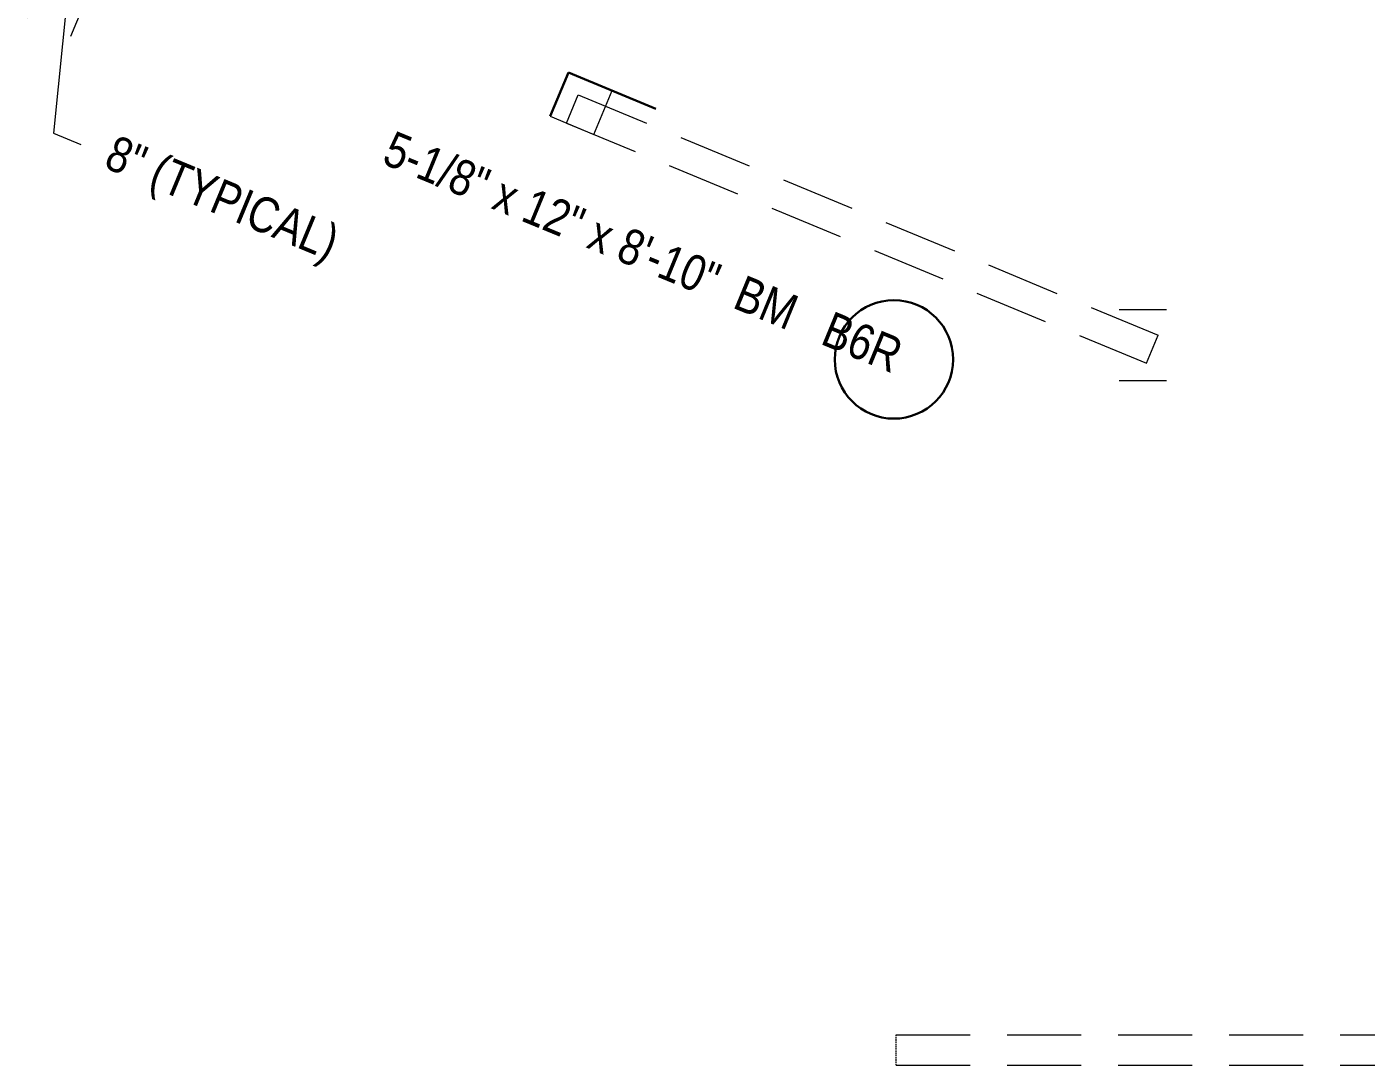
# Model space of a CAD drawing. Header units: inches. Extents: x 23376 to 25615, y 13129 to 14827.
# Drawn here: x 24469.4 to 24695.6, y 13306.6 to 13481.9 of the extents above; entities that cross this region are included whole.
import ezdxf

# ---------------------------------------------------------------- set-up
doc = ezdxf.new("R2010")
doc.units = ezdxf.units.IN
doc.header["$MEASUREMENT"] = 0
doc.linetypes.add('HIDDEN', pattern=[0.375, 0.25, -0.125])
for name, color, linetype, lineweight in [('BEAM SEAT', 7, 'Continuous', 20), ('BEAMS TEXT', 3, 'Continuous', 20), ('FLOOR BEAMS', 3, 'HIDDEN', 20)]:
    doc.layers.add(name, color=color, linetype=linetype, lineweight=lineweight)
doc.layers.add('DIMENSIONS', color=3, linetype='Continuous')
doc.layers.add('DIMENSIONS @ 1', color=3, linetype='Continuous')
doc.styles.add('ARCHENTLTD', font='technical.ttf', dxfattribs={"height": 6})
doc.dimstyles.new('ARCHENTLTD', dxfattribs={"dimscale": 0.05, "dimtxt": 6, "dimasz": 3, "dimexe": 9, "dimexo": 1, "dimgap": 2.5, "dimtad": 0, "dimdec": 1, "dimzin": 1, "dimdsep": 46, "dimlunit": 4, "dimtxsty": 'ARCHENTLTD', "dimblk": 'ARCHTICK', "dimcen": 6, "dimclrd": 256, "dimclre": 256, "dimclrt": 256, "dimazin": 0, "dimtol": 1, "dimtfac": 1, "dimtdec": 1, "dimtofl": 0, "dimtmove": 1, "dimatfit": 3, "dimldrblk": 'ARCHTICK', "dimfxl": 1, "dimfrac": 2, "dimtolj": 1, "dimtzin": 0, "dimlwd": 9, "dimlwe": 9, "dimarcsym": 0})

# ---------------------------------------------------------------- blocks, each defined once
blk = doc.blocks.new('_ArchTick')
at = {"color": 0, "linetype": 'ByBlock', "const_width": 0.15}
blk.add_lwpolyline([(-0.5, -0.5), (0.5, 0.5)], dxfattribs=at)
blk = doc.blocks.new('*D18')
at = {"layer": 'DIMENSIONS', "lineweight": 9}
for p, q in [((24476.14, 13499.53), (24469.43, 13483.32)), ((24483.53, 13496.47), (24476.82, 13480.26)), ((24472.87, 13491.64), (24480.26, 13488.58)), ((24476.57, 13490.11), (24473.91, 13463.92)), ((24473.91, 13463.92), (24478.53, 13462.01))]:
    blk.add_line(p, q, dxfattribs=at)
at = {"layer": 'DIMENSIONS', "lineweight": 9, "xscale": 3, "yscale": 3, "zscale": 3}
for p, rotation in [((24472.87, 13491.64), 157.5000000000146), ((24480.26, 13488.58), 337.5000000000146)]:
    blk.add_blockref('_ArchTick', p, dxfattribs=dict(at, rotation=rotation))
at = {"layer": 'DIMENSIONS', "lineweight": 9, "insert": (24502.13, 13452.23), "char_height": 6, "attachment_point": 5, "rotation": 337.5, "style": 'ARCHENTLTD'}
blk.add_mtext('\\A1;8" (TYPICAL)', dxfattribs=at)

msp = doc.modelspace()

# ---------------------------------------------------------------- linework, layer by layer
at = {"layer": 'BEAM SEAT', "lineweight": 30}
for p, q in [((24560.88392, 13474.1672), (24557.82245, 13466.77617)), ((24575.66599, 13468.04427), (24560.88392, 13474.1672))]:
    msp.add_line(p, q, dxfattribs=at)
at = {"layer": 'BEAM SEAT', "lineweight": 9}
for p, q in [((24565.21348, 13463.7147), (24568.27495, 13471.10574)), ((24557.82245, 13466.77617), (24565.21348, 13463.7147)), ((24653.90592, 13434.15714), (24661.90592, 13434.15714)), ((24653.90592, 13422.15714), (24661.90592, 13422.15714))]:
    msp.add_line(p, q, dxfattribs=at)
at = {"layer": 'BEAMS TEXT', "linetype": 'Continuous', "lineweight": 30, "ltscale": 75}
msp.add_circle((24615.86918, 13425.72455), 10, dxfattribs=at)
at = {"layer": 'FLOOR BEAMS', "lineweight": 9, "ltscale": 50}
for p, q in [((24560.59409, 13465.62812), (24562.55534, 13470.363)), ((24658.52532, 13425.06367), (24660.48657, 13429.79856))]:
    msp.add_line(p, q, dxfattribs=at)
at = {"layer": 'FLOOR BEAMS', "ltscale": 50}
for p, q in [((24562.55534, 13470.363), (24660.48657, 13429.79856)), ((24560.59409, 13465.62812), (24658.52532, 13425.06367)), ((24616.2293, 13311.70876), (25039.2293, 13311.70876)), ((24616.2293, 13306.58376), (25039.2293, 13306.58376))]:
    msp.add_line(p, q, dxfattribs=at)
at = {"layer": 'FLOOR BEAMS', "lineweight": 9}
msp.add_line((24616.2293, 13306.58376), (24616.2293, 13311.70876), dxfattribs=at)

# ---------------------------------------------------------------- texts
at = {"layer": 'BEAMS TEXT', "linetype": 'Continuous', "lineweight": 9, "insert": (24569.7057, 13434.5978), "char_height": 6, "attachment_point": 5, "rotation": 337.6375, "style": 'ARCHENTLTD'}
msp.add_mtext('5-1/8" x 12" x 8\'-10"  BM   B6R \\P\\P  ', dxfattribs=at)

# ---------------------------------------------------------------- dimensions: what is measured, and where the dimension line sits
at = {"layer": 'DIMENSIONS @ 1', "lineweight": 9}
dim = msp.add_aligned_dim(p1=(24476.52105, 13500.45231), p2=(24483.91209, 13497.39084), distance=-9.53924, text='8" (TYPICAL)', dimstyle='ARCHENTLTD', override={"dimscale": 1, "dimtol": 0, "dimtix": 0, "dimtofl": 0, "dimtmove": 1, "dimatfit": 3}, dxfattribs=at)
dim.commit()
dim.dimension.update_dxf_attribs({"geometry": '*D18', "text_midpoint": (24480.83495, 13461.05253)})

doc.saveas('drawing.dxf')
